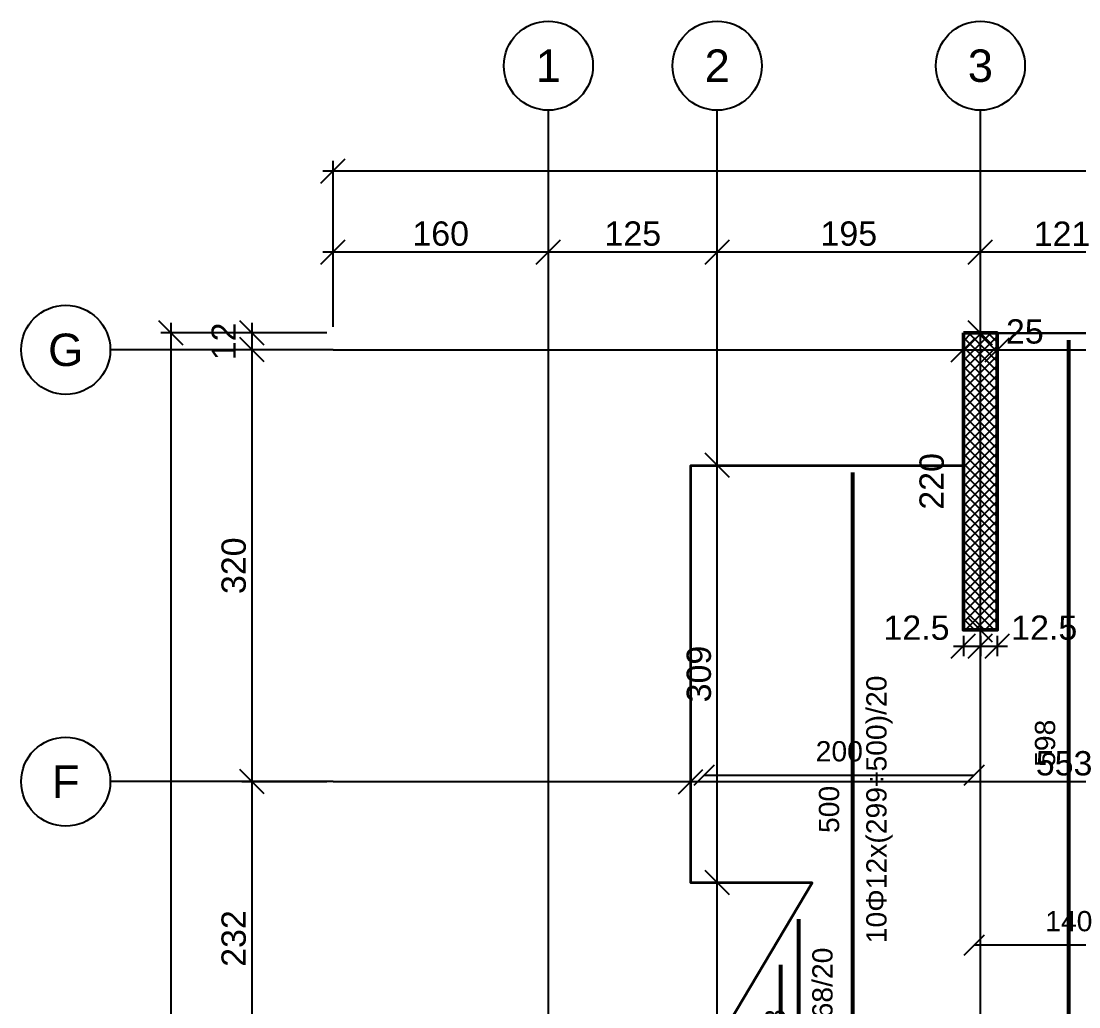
# Model space of a CAD drawing. Header units: millimetres. Extents: x -231 to 4719, y -2977 to 4533.
# Drawn here: x 2688 to 3471, y 1068 to 1798 of the extents above; entities that cross this region are included whole.
import ezdxf
from ezdxf.enums import TextEntityAlignment as Align

# ---------------------------------------------------------------- set-up
doc = ezdxf.new("R2010")
doc.units = ezdxf.units.MM
for name, color, linetype in [('FW_AXIS', 7, 'Continuous'), ('FW_DIM', 7, 'Continuous'), ('FW_WALL_HATCH', 8, 'Continuous'), ('REB_BOT_MESH_Y', 5, 'Continuous'), ('REB_BOT_MESH_Y_RANGE', 5, 'Continuous'), ('REB_BOT_MESH_Y_TEXT', 5, 'Continuous')]:
    doc.layers.add(name, color=color, linetype=linetype)
doc.layers.add('SLAB', color=3, linetype='Continuous', lineweight=35)
doc.layers.add('WALL', color=1, linetype='Continuous', lineweight=50)
doc.styles.add('REBAR_TXT', font='arial.ttf')
doc.styles.get("Standard").update_dxf_attribs({"font": 'arial.ttf'})
doc.dimstyles.new('FW_DIM', dxfattribs={"dimtxt": 18, "dimasz": 9, "dimexe": 7.5, "dimexo": 4.5, "dimgap": 4.5, "dimtad": 1, "dimdec": 0, "dimtxsty": 'Standard', "dimtsz": 9, "dimcen": 2.5, "dimdle": 7.5, "dimclrd": 256, "dimclre": 256, "dimclrt": 7, "dimazin": 3, "dimtfac": 1, "dimtmove": 2, "dimatfit": 3})
doc.dimstyles.new('REBAR M-200', dxfattribs={"dimtxt": 15, "dimasz": 15, "dimexe": 25, "dimexo": 12.5, "dimgap": 10, "dimtad": 1, "dimdec": 0, "dimtxsty": 'Standard', "dimblk": 'NONE', "dimcen": 50, "dimse1": 1, "dimse2": 1, "dimclrd": 6, "dimclre": 6, "dimclrt": 7, "dimazin": 3, "dimtfac": 1, "dimtmove": 2, "dimatfit": 3, "dimldrblk": 'NONE', "dimlwd": 53})
doc.dimstyles.new('REBAR RANGE', dxfattribs={"dimtxt": 15, "dimasz": 2.5, "dimexe": 0, "dimexo": 0, "dimgap": 10, "dimtad": 1, "dimdec": 0, "dimtxsty": 'Standard', "dimtsz": 7.5, "dimcen": 2.5, "dimse1": 1, "dimse2": 1, "dimclrd": 6, "dimclre": 6, "dimclrt": 7, "dimazin": 3, "dimtfac": 1, "dimtmove": 2, "dimatfit": 3, "dimlwd": 25})

# ---------------------------------------------------------------- blocks, each defined once
blk = doc.blocks.new('*D438')
at = {"color": 6, "lineweight": 53}
blk.add_line((3464.04, 964.5), (3464.04, 1562), dxfattribs=at)
at = {"layer": 'Defpoints'}
for p in [(3464.04, 1562), (3464.04, 964.5), (3464.04, 964.5)]:
    blk.add_point(p, dxfattribs=at)
at = {"layer": 'REB_BOT_MESH_Y', "color": 7, "insert": (3446.54, 1263.25), "char_height": 15, "attachment_point": 5, "rotation": 90}
blk.add_mtext('598', dxfattribs=at)
blk = doc.blocks.new('_NONE')
blk = doc.blocks.new('*D452')
at = {"color": 6, "lineweight": 53}
blk.add_line((3304.04, 964.5), (3304.04, 1464), dxfattribs=at)
at = {"layer": 'Defpoints'}
for p in [(3304.04, 1464), (3304.04, 964.5), (3304.04, 964.5)]:
    blk.add_point(p, dxfattribs=at)
at = {"layer": 'REB_BOT_MESH_Y', "color": 7, "insert": (3286.54, 1214.25), "char_height": 15, "attachment_point": 5, "rotation": 90}
blk.add_mtext('500', dxfattribs=at)
blk = doc.blocks.new('*D474')
at = {"color": 6, "lineweight": 53}
blk.add_line((3250.79, 526.5), (3250.79, 1099), dxfattribs=at)
at = {"layer": 'Defpoints'}
for p in [(3250.79, 1099), (3250.79, 526.5), (3250.79, 526.5)]:
    blk.add_point(p, dxfattribs=at)
at = {"layer": 'REB_BOT_MESH_Y', "color": 7, "insert": (3233.29, 812.75), "char_height": 15, "attachment_point": 5, "rotation": 90}
blk.add_mtext('572', dxfattribs=at)
blk = doc.blocks.new('*D479')
at = {"color": 6, "lineweight": 53}
blk.add_line((3264.04, 964.5), (3264.04, 1133), dxfattribs=at)
at = {"layer": 'Defpoints'}
for p in [(3264.04, 1133), (3264.04, 964.5), (3264.04, 964.5)]:
    blk.add_point(p, dxfattribs=at)
at = {"layer": 'REB_BOT_MESH_Y', "color": 7, "insert": (3246.54, 1048.75), "char_height": 15, "attachment_point": 5, "rotation": 90}
blk.add_mtext('168', dxfattribs=at)
blk = doc.blocks.new('_OBLIQUE')
at = {"color": 0, "linetype": 'BYBLOCK'}
blk.add_line((-0.5, -0.5), (0.5, 0.5), dxfattribs=at)
blk = doc.blocks.new('*D496')
at = {"color": 6, "lineweight": 25}
blk.add_line((3194.04, 1239.75), (3394.04, 1239.75), dxfattribs=at)
at = {"layer": 'Defpoints'}
for p in [(3194.04, 1239.75), (3194.04, 1239.75), (3394.04, 1239.75)]:
    blk.add_point(p, dxfattribs=at)
at = {"layer": 'REB_BOT_MESH_Y_RANGE', "color": 6, "xscale": 15, "yscale": 15}
for p in [(3194.04, 1239.75), (3394.04, 1239.75)]:
    blk.add_blockref('_OBLIQUE', p, dxfattribs=at)
at = {"layer": 'REB_BOT_MESH_Y_RANGE', "color": 7, "insert": (3294.04, 1257.25), "char_height": 15, "attachment_point": 5}
blk.add_mtext('200', dxfattribs=at)
blk = doc.blocks.new('*D499')
at = {"color": 6, "lineweight": 25}
blk.add_line((3394.04, 1113.88), (3534.04, 1113.88), dxfattribs=at)
at = {"layer": 'Defpoints'}
for p in [(3394.04, 1113.88), (3394.04, 1113.88), (3534.04, 1113.88)]:
    blk.add_point(p, dxfattribs=at)
at = {"layer": 'REB_BOT_MESH_Y_RANGE', "color": 6, "xscale": 15, "yscale": 15}
for p in [(3394.04, 1113.88), (3534.04, 1113.88)]:
    blk.add_blockref('_OBLIQUE', p, dxfattribs=at)
at = {"layer": 'REB_BOT_MESH_Y_RANGE', "color": 7, "insert": (3464.04, 1131.38), "char_height": 15, "attachment_point": 5}
blk.add_mtext('140', dxfattribs=at)
blk = doc.blocks.new('*D514')
for p, q in [((3386.03, 1342.79), (3386.03, 1327.79)), ((3398.55, 1342.79), (3398.55, 1327.79)), ((3378.53, 1335.29), (3406.05, 1335.29))]:
    blk.add_line(p, q)
at = {"layer": 'Defpoints'}
for p in [(3386.03, 1347.29), (3398.55, 1347.29), (3386.03, 1335.29)]:
    blk.add_point(p, dxfattribs=at)
at = {"layer": 'FW_DIM', "xscale": 18, "yscale": 18}
for p in [(3386.03, 1335.29), (3398.55, 1335.29)]:
    blk.add_blockref('_OBLIQUE', p, dxfattribs=at)
at = {"layer": 'FW_DIM', "color": 7, "insert": (3351.23, 1348.79), "char_height": 18, "attachment_point": 5}
blk.add_mtext('12.5', dxfattribs=at)
blk = doc.blocks.new('*D515')
for p, q in [((3398.55, 1342.79), (3398.55, 1327.79)), ((3411.06, 1342.79), (3411.06, 1327.79)), ((3391.05, 1335.29), (3418.56, 1335.29))]:
    blk.add_line(p, q)
at = {"layer": 'Defpoints'}
for p in [(3398.55, 1347.29), (3411.06, 1347.29), (3398.55, 1335.29)]:
    blk.add_point(p, dxfattribs=at)
at = {"layer": 'FW_DIM', "xscale": 18, "yscale": 18}
for p in [(3398.55, 1335.29), (3411.06, 1335.29)]:
    blk.add_blockref('_OBLIQUE', p, dxfattribs=at)
at = {"layer": 'FW_DIM', "color": 7, "insert": (3445.86, 1348.79), "char_height": 18, "attachment_point": 5}
blk.add_mtext('12.5', dxfattribs=at)
blk = doc.blocks.new('*D567')
for p, q in [((3184.05, 1239.32), (3184.05, 1242.32)), ((3737.06, 1239.32), (3737.06, 1242.32)), ((3176.55, 1234.82), (3744.56, 1234.82))]:
    blk.add_line(p, q)
at = {"layer": 'Defpoints'}
for p in [(3184.05, 1234.82), (3184.05, 1234.82), (3737.06, 1234.82)]:
    blk.add_point(p, dxfattribs=at)
at = {"layer": 'FW_DIM', "xscale": 18, "yscale": 18}
for p in [(3184.05, 1234.82), (3737.06, 1234.82)]:
    blk.add_blockref('_OBLIQUE', p, dxfattribs=at)
at = {"layer": 'FW_DIM', "color": 7, "insert": (3460.55, 1248.32), "char_height": 18, "attachment_point": 5}
blk.add_mtext('553', dxfattribs=at)
blk = doc.blocks.new('*D570')
for p, q in [((3386.03, 1559.28), (3386.03, 1562.28)), ((3411.06, 1559.28), (3411.06, 1562.28)), ((3378.53, 1554.78), (3418.56, 1554.78))]:
    blk.add_line(p, q)
at = {"layer": 'Defpoints'}
for p in [(3386.03, 1554.78), (3386.03, 1554.78), (3411.06, 1554.78)]:
    blk.add_point(p, dxfattribs=at)
at = {"layer": 'FW_DIM', "xscale": 18, "yscale": 18}
for p in [(3386.03, 1554.78), (3411.06, 1554.78)]:
    blk.add_blockref('_OBLIQUE', p, dxfattribs=at)
at = {"layer": 'FW_DIM', "color": 7, "insert": (3431.46, 1568.28), "char_height": 18, "attachment_point": 5}
blk.add_mtext('25', dxfattribs=at)
blk = doc.blocks.new('*D571')
for p, q in [((3411.06, 1559.28), (3411.06, 1562.28)), ((3657.08, 1559.28), (3657.08, 1562.28)), ((3403.56, 1554.78), (3664.58, 1554.78))]:
    blk.add_line(p, q)
at = {"layer": 'Defpoints'}
for p in [(3411.06, 1554.78), (3411.06, 1554.78), (3657.08, 1554.78)]:
    blk.add_point(p, dxfattribs=at)
at = {"layer": 'FW_DIM', "xscale": 18, "yscale": 18}
for p in [(3411.06, 1554.78), (3657.08, 1554.78)]:
    blk.add_blockref('_OBLIQUE', p, dxfattribs=at)
at = {"layer": 'FW_DIM', "color": 7, "insert": (3534.07, 1568.28), "char_height": 18, "attachment_point": 5}
blk.add_mtext('246', dxfattribs=at)
blk = doc.blocks.new('*D583')
for p, q in [((3203.6, 1152.44), (3203.6, 1476.69)), ((3199.1, 1469.19), (3196.1, 1469.19)), ((3199.1, 1159.94), (3196.1, 1159.94))]:
    blk.add_line(p, q)
at = {"layer": 'Defpoints'}
for p in [(3203.6, 1469.19), (3203.6, 1159.94), (3203.6, 1159.94)]:
    blk.add_point(p, dxfattribs=at)
at = {"layer": 'FW_DIM', "xscale": 18, "yscale": 18, "rotation": 90}
for p in [(3203.6, 1469.19), (3203.6, 1159.94)]:
    blk.add_blockref('_OBLIQUE', p, dxfattribs=at)
at = {"layer": 'FW_DIM', "color": 7, "insert": (3190.1, 1314.56), "char_height": 18, "attachment_point": 5, "rotation": 90}
blk.add_mtext('309', dxfattribs=at)
blk = doc.blocks.new('*D584')
for p, q in [((3398.55, -13.69), (3398.55, 1354.79)), ((3394.05, 1347.29), (3391.05, 1347.29)), ((3394.05, -6.19), (3391.05, -6.19))]:
    blk.add_line(p, q)
at = {"layer": 'Defpoints'}
for p in [(3398.55, 1347.29), (3398.55, -6.19), (3398.55, -6.19)]:
    blk.add_point(p, dxfattribs=at)
at = {"layer": 'FW_DIM', "xscale": 18, "yscale": 18, "rotation": 90}
for p in [(3398.55, 1347.29), (3398.55, -6.19)]:
    blk.add_blockref('_OBLIQUE', p, dxfattribs=at)
at = {"layer": 'FW_DIM', "color": 7, "insert": (3385.05, 670.55), "char_height": 18, "attachment_point": 5, "rotation": 90}
blk.add_mtext('1353', dxfattribs=at)
blk = doc.blocks.new('*D585')
for p, q in [((3398.55, 1339.79), (3398.55, 1574.79)), ((3394.05, 1567.29), (3391.05, 1567.29)), ((3394.05, 1347.29), (3391.05, 1347.29))]:
    blk.add_line(p, q)
at = {"layer": 'Defpoints'}
for p in [(3398.55, 1567.29), (3398.55, 1347.29), (3398.55, 1347.29)]:
    blk.add_point(p, dxfattribs=at)
at = {"layer": 'FW_DIM', "xscale": 18, "yscale": 18, "rotation": 90}
for p in [(3398.55, 1567.29), (3398.55, 1347.29)]:
    blk.add_blockref('_OBLIQUE', p, dxfattribs=at)
at = {"layer": 'FW_DIM', "color": 7, "insert": (3362.55, 1457.29), "char_height": 18, "attachment_point": 5, "rotation": 90}
blk.add_mtext('220', dxfattribs=at)
blk = doc.blocks.new('*D613')
for p, q in [((2919.04, 1571.79), (2919.04, 1634.79)), ((3078.54, 1571.79), (3078.54, 1634.79)), ((2911.54, 1627.29), (3086.04, 1627.29))]:
    blk.add_line(p, q)
at = {"layer": 'Defpoints'}
for p in [(2919.04, 1627.29), (2919.04, 1567.29), (3078.54, 1567.29)]:
    blk.add_point(p, dxfattribs=at)
at = {"layer": 'FW_DIM', "xscale": 18, "yscale": 18}
for p in [(2919.04, 1627.29), (3078.54, 1627.29)]:
    blk.add_blockref('_OBLIQUE', p, dxfattribs=at)
at = {"layer": 'FW_DIM', "color": 7, "insert": (2998.79, 1640.79), "char_height": 18, "attachment_point": 5}
blk.add_mtext('160', dxfattribs=at)
blk = doc.blocks.new('*D614')
for p, q in [((3078.54, 1571.79), (3078.54, 1634.79)), ((3203.64, 1571.79), (3203.64, 1634.79)), ((3071.04, 1627.29), (3211.14, 1627.29))]:
    blk.add_line(p, q)
at = {"layer": 'Defpoints'}
for p in [(3078.54, 1627.29), (3078.54, 1567.29), (3203.64, 1567.29)]:
    blk.add_point(p, dxfattribs=at)
at = {"layer": 'FW_DIM', "xscale": 18, "yscale": 18}
for p in [(3078.54, 1627.29), (3203.64, 1627.29)]:
    blk.add_blockref('_OBLIQUE', p, dxfattribs=at)
at = {"layer": 'FW_DIM', "color": 7, "insert": (3141.09, 1640.79), "char_height": 18, "attachment_point": 5}
blk.add_mtext('125', dxfattribs=at)
blk = doc.blocks.new('*D615')
for p, q in [((3203.64, 1571.79), (3203.64, 1634.79)), ((3398.54, 1571.79), (3398.54, 1634.79)), ((3196.14, 1627.29), (3406.04, 1627.29))]:
    blk.add_line(p, q)
at = {"layer": 'Defpoints'}
for p in [(3203.64, 1627.29), (3203.64, 1567.29), (3398.54, 1567.29)]:
    blk.add_point(p, dxfattribs=at)
at = {"layer": 'FW_DIM', "xscale": 18, "yscale": 18}
for p in [(3203.64, 1627.29), (3398.54, 1627.29)]:
    blk.add_blockref('_OBLIQUE', p, dxfattribs=at)
at = {"layer": 'FW_DIM', "color": 7, "insert": (3301.09, 1640.79), "char_height": 18, "attachment_point": 5}
blk.add_mtext('195', dxfattribs=at)
blk = doc.blocks.new('*D616')
for p, q in [((3398.54, 1571.79), (3398.54, 1634.79)), ((3519.54, 1571.79), (3519.54, 1634.79)), ((3391.04, 1627.29), (3527.04, 1627.29))]:
    blk.add_line(p, q)
at = {"layer": 'Defpoints'}
for p in [(3398.54, 1627.29), (3398.54, 1567.29), (3519.54, 1567.29)]:
    blk.add_point(p, dxfattribs=at)
at = {"layer": 'FW_DIM', "xscale": 18, "yscale": 18}
for p in [(3398.54, 1627.29), (3519.54, 1627.29)]:
    blk.add_blockref('_OBLIQUE', p, dxfattribs=at)
at = {"layer": 'FW_DIM', "color": 7, "insert": (3459.04, 1640.79), "char_height": 18, "attachment_point": 5}
blk.add_mtext('121', dxfattribs=at)
blk = doc.blocks.new('*D629')
for p, q in [((2919.04, 1571.79), (2919.04, 1694.79)), ((4488.08, 1571.79), (4488.08, 1694.79)), ((2911.54, 1687.29), (4495.58, 1687.29))]:
    blk.add_line(p, q)
at = {"layer": 'Defpoints'}
for p in [(2919.04, 1687.29), (2919.04, 1567.29), (4488.08, 1567.29)]:
    blk.add_point(p, dxfattribs=at)
at = {"layer": 'FW_DIM', "xscale": 18, "yscale": 18}
for p in [(2919.04, 1687.29), (4488.08, 1687.29)]:
    blk.add_blockref('_OBLIQUE', p, dxfattribs=at)
at = {"layer": 'FW_DIM', "color": 7, "insert": (3703.56, 1700.79), "char_height": 18, "attachment_point": 5}
blk.add_mtext('1569', dxfattribs=at)
blk = doc.blocks.new('*D635')
for p, q in [((2859.04, 994.9), (2859.04, 1242.3)), ((2914.54, 1234.8), (2851.54, 1234.8)), ((2914.54, 1002.4), (2851.54, 1002.4))]:
    blk.add_line(p, q)
at = {"layer": 'Defpoints'}
for p in [(2919.04, 1234.8), (2859.04, 1002.4), (2919.04, 1002.4)]:
    blk.add_point(p, dxfattribs=at)
at = {"layer": 'FW_DIM', "xscale": 18, "yscale": 18, "rotation": 90}
for p in [(2859.04, 1234.8), (2859.04, 1002.4)]:
    blk.add_blockref('_OBLIQUE', p, dxfattribs=at)
at = {"layer": 'FW_DIM', "color": 7, "insert": (2845.54, 1118.6), "char_height": 18, "attachment_point": 5, "rotation": 90}
blk.add_mtext('232', dxfattribs=at)
blk = doc.blocks.new('*D636')
for p, q in [((2859.04, 1227.3), (2859.04, 1562.3)), ((2914.54, 1554.8), (2851.54, 1554.8)), ((2914.54, 1234.8), (2851.54, 1234.8))]:
    blk.add_line(p, q)
at = {"layer": 'Defpoints'}
for p in [(2919.04, 1554.8), (2859.04, 1234.8), (2919.04, 1234.8)]:
    blk.add_point(p, dxfattribs=at)
at = {"layer": 'FW_DIM', "xscale": 18, "yscale": 18, "rotation": 90}
for p in [(2859.04, 1554.8), (2859.04, 1234.8)]:
    blk.add_blockref('_OBLIQUE', p, dxfattribs=at)
at = {"layer": 'FW_DIM', "color": 7, "insert": (2845.54, 1394.8), "char_height": 18, "attachment_point": 5, "rotation": 90}
blk.add_mtext('320', dxfattribs=at)
blk = doc.blocks.new('*D637')
for p, q in [((2859.04, 1547.3), (2859.04, 1574.8)), ((2914.54, 1567.3), (2851.54, 1567.3)), ((2914.54, 1554.8), (2851.54, 1554.8))]:
    blk.add_line(p, q)
at = {"layer": 'Defpoints'}
for p in [(2919.04, 1567.3), (2859.04, 1554.8), (2919.04, 1554.8)]:
    blk.add_point(p, dxfattribs=at)
at = {"layer": 'FW_DIM', "xscale": 18, "yscale": 18, "rotation": 90}
for p in [(2859.04, 1567.3), (2859.04, 1554.8)]:
    blk.add_blockref('_OBLIQUE', p, dxfattribs=at)
at = {"layer": 'FW_DIM', "color": 7, "insert": (2838.04, 1561.05), "char_height": 18, "attachment_point": 5, "rotation": 90}
blk.add_mtext('12', dxfattribs=at)
blk = doc.blocks.new('*D646')
for p, q in [((2799.04, -30.2), (2799.04, 1574.79)), ((2914.54, 1567.29), (2791.54, 1567.29)), ((2914.54, -22.7), (2791.54, -22.7))]:
    blk.add_line(p, q)
at = {"layer": 'Defpoints'}
for p in [(2919.04, 1567.29), (2799.04, -22.7), (2919.04, -22.7)]:
    blk.add_point(p, dxfattribs=at)
at = {"layer": 'FW_DIM', "xscale": 18, "yscale": 18, "rotation": 90}
for p in [(2799.04, 1567.29), (2799.04, -22.7)]:
    blk.add_blockref('_OBLIQUE', p, dxfattribs=at)
at = {"layer": 'FW_DIM', "color": 7, "insert": (2785.54, 772.3), "char_height": 18, "attachment_point": 5, "rotation": 90}
blk.add_mtext('1590', dxfattribs=at)

msp = doc.modelspace()

# ---------------------------------------------------------------- hatches: boundary and pattern name
at = {"layer": 'FW_WALL_HATCH'}
h = msp.add_hatch(dxfattribs=at)
h.set_pattern_fill('ANSI37', scale=1.6)
h.paths.add_polyline_path([(3386.03, 1567.29), (3411.06, 1567.29), (3411.06, 1347.29), (3386.03, 1347.29), (3386.03, 1567.29)])

# ---------------------------------------------------------------- linework, layer by layer
at = {"layer": 'FW_AXIS', "linetype": 'CONTINUOUS'}
for p, q in [((3078.54, 1567.29), (3078.54, 1732.29)), ((3203.6, 1567.29), (3203.6, 1732.29)), ((3398.55, 1567.29), (3398.55, 1732.29)), ((2919.04, 1554.78), (2754.04, 1554.78)), ((2919.04, 1234.82), (2754.04, 1234.82))]:
    msp.add_line(p, q, dxfattribs=at)
at = {"layer": 'FW_AXIS', "color": 8}
for p, q in [((3078.54, -22.7), (3078.54, 1567.29)), ((3203.6, -22.7), (3203.6, 1567.29)), ((3398.55, -22.7), (3398.55, 1567.29)), ((2919.04, 1554.78), (4488.08, 1554.78)), ((2919.04, 1234.82), (4488.08, 1234.82))]:
    msp.add_line(p, q, dxfattribs=at)
at = {"layer": 'FW_AXIS'}
for centre in [(3078.54, 1765.29), (3203.6, 1765.29), (3398.55, 1765.29), (2721.04, 1554.78), (2721.04, 1234.82)]:
    msp.add_circle(centre, 33, dxfattribs=at)
at = {"layer": 'SLAB'}
msp.add_lwpolyline([(3386.03, 1567.29), (4286.04, 1567.16), (4286.03, 1469.29), (4488.03, 1469.29), (4488.03, 965.31), (4286.04, 965.31), (4286.04, 579.33), (4488.08, 579.33), (4488.08, 75.3), (4286.04, 75.3), (4286.04, -22.7), (3066.04, 0), (3066.04, 97.95), (2919.04, 97.95), (2919.04, 864.29), (3121.24, 864.29), (3121.24, 902.97), (3273.95, 1159.94), (3184.05, 1159.94), (3184.05, 1469.19), (3386.03, 1469.19), (3386.03, 1567.29)], dxfattribs=at)
at = {"layer": 'WALL'}
msp.add_lwpolyline([(3386.03, 1567.29), (3411.06, 1567.29), (3411.06, 1347.29), (3386.03, 1347.29)], close=True, dxfattribs=at)

# ---------------------------------------------------------------- texts
at = {"layer": 'FW_AXIS', "color": 7, "style": 'REBAR_TXT'}
for s, p in [('1', (3078.54, 1765.29)), ('2', (3203.6, 1765.29)), ('3', (3398.55, 1765.29)), ('G', (2721.04, 1554.78)), ('F', (2721.04, 1234.82))]:
    msp.add_text(s, height=24, dxfattribs=at).set_placement(p, align=Align.MIDDLE_CENTER)
at = {"layer": 'REB_BOT_MESH_Y_TEXT', "color": 7, "style": 'REBAR_TXT'}
for s, p in [('10Φ12x(299÷500)/20', (3314.04, 1214.25)), ('1Φ12x168/20', (3274.04, 1048.75))]:
    msp.add_text(s, height=15, rotation=90, dxfattribs=at).set_placement(p, align=Align.TOP_CENTER)

# ---------------------------------------------------------------- dimensions: what is measured, and where the dimension line sits
at = {"layer": 'FW_DIM'}
for base, p1, p2, picture, middle in [((2919.04, 1687.29), (2919.04, 1567.29), (4488.08, 1567.29), '*D629', (3703.56, 1700.79)), ((2919.0398754, 1627.29384909), (2919.0398754, 1567.29384909), (3078.5398754, 1567.29384909), '*D613', (2998.7898754, 1640.79384909)), ((3078.54, 1627.29), (3078.54, 1567.29), (3203.64, 1567.29), '*D614', (3141.09, 1640.79)), ((3203.64, 1627.29), (3203.64, 1567.29), (3398.54, 1567.29), '*D615', (3301.09, 1640.79)), ((3398.54, 1627.29), (3398.54, 1567.29), (3519.54, 1567.29), '*D616', (3459.04, 1640.79))]:
    dim = msp.add_linear_dim(base=base, p1=p1, p2=p2, dimstyle='FW_DIM', dxfattribs=at)
    dim.commit()
    dim.dimension.update_dxf_attribs({"geometry": picture, "text_midpoint": middle})
for base, p1, p2, picture, middle in [((2799.04, -22.7), (2919.04, -22.7), (2919.04, 1567.29), '*D646', (2785.54, 772.3)), ((2859.0398754, 1554.8), (2919.0398754, 1554.8), (2919.0398754, 1567.3), '*D637', (2838.0398754, 1561.05)), ((2859.04, 1234.8), (2919.04, 1234.8), (2919.04, 1554.8), '*D636', (2845.54, 1394.8)), ((2859.04, 1002.4), (2919.04, 1002.4), (2919.04, 1234.8), '*D635', (2845.54, 1118.6))]:
    dim = msp.add_linear_dim(base=base, p1=p1, p2=p2, angle=90, dimstyle='FW_DIM', dxfattribs=at)
    dim.commit()
    dim.dimension.update_dxf_attribs({"geometry": picture, "text_midpoint": middle})
for base, p1, p2, text, picture, middle in [((3398.55, 1347.29), (3398.55, 1347.29), (3398.55, 1567.29), '220', '*D585', (3362.55, 1457.29)), ((3203.6, 1159.94), (3203.6, 1159.94), (3203.6, 1469.19), '309', '*D583', (3190.1, 1314.56)), ((3398.55, -6.19), (3398.55, -6.19), (3398.55, 1347.29), '1353', '*D584', (3385.05, 670.55))]:
    dim = msp.add_linear_dim(base=base, p1=p1, p2=p2, angle=90, text=text, dimstyle='FW_DIM', override={"dimtmove": 2}, dxfattribs=at)
    dim.commit()
    dim.dimension.update_dxf_attribs({"geometry": picture, "text_midpoint": middle, "dimtype": 160})
for base, p1, p2, text, picture, middle in [((3386.03, 1554.78), (3386.03, 1554.78), (3411.06, 1554.78), '25', '*D570', (3431.46, 1568.28)), ((3411.06, 1554.78), (3411.06, 1554.78), (3657.08, 1554.78), '246', '*D571', (3534.07, 1568.28)), ((3386.03, 1335.29), (3386.03, 1347.29), (3398.55, 1347.29), '12.5', '*D514', (3351.23, 1348.79)), ((3398.55, 1335.29), (3398.55, 1347.29), (3411.06, 1347.29), '12.5', '*D515', (3445.86, 1348.79)), ((3184.05, 1234.82), (3184.05, 1234.82), (3737.06, 1234.82), '553', '*D567', (3460.55, 1248.32))]:
    dim = msp.add_linear_dim(base=base, p1=p1, p2=p2, text=text, dimstyle='FW_DIM', override={"dimtmove": 2}, dxfattribs=at)
    dim.commit()
    dim.dimension.update_dxf_attribs({"geometry": picture, "text_midpoint": middle, "dimtype": 160})
at = {"layer": 'REB_BOT_MESH_Y'}
for base, p1, p2, picture, middle in [((3464.0398754, 964.5), (3464.0398754, 964.5), (3464.0398754, 1562), '*D438', (3446.5398754, 1263.25)), ((3304.0398754, 964.5), (3304.0398754, 964.5), (3304.0398754, 1464), '*D452', (3286.5398754, 1214.25)), ((3264.0398754, 964.5), (3264.0398754, 964.5), (3264.0398754, 1133), '*D479', (3246.5398754, 1048.75)), ((3250.7898754, 526.5), (3250.7898754, 526.5), (3250.7898754, 1099), '*D474', (3233.2898754, 812.75))]:
    dim = msp.add_linear_dim(base=base, p1=p1, p2=p2, angle=90, dimstyle='REBAR M-200', dxfattribs=at)
    dim.commit()
    dim.dimension.update_dxf_attribs({"geometry": picture, "text_midpoint": middle})
at = {"layer": 'REB_BOT_MESH_Y_RANGE'}
for base, p1, p2, picture, middle in [((3194.04, 1239.75), (3194.04, 1239.75), (3394.04, 1239.75), '*D496', (3294.04, 1257.25)), ((3394.04, 1113.88), (3394.04, 1113.88), (3534.04, 1113.88), '*D499', (3464.04, 1131.38))]:
    dim = msp.add_linear_dim(base=base, p1=p1, p2=p2, dimstyle='REBAR RANGE', dxfattribs=at)
    dim.commit()
    dim.dimension.update_dxf_attribs({"geometry": picture, "text_midpoint": middle})

doc.saveas('drawing.dxf')
